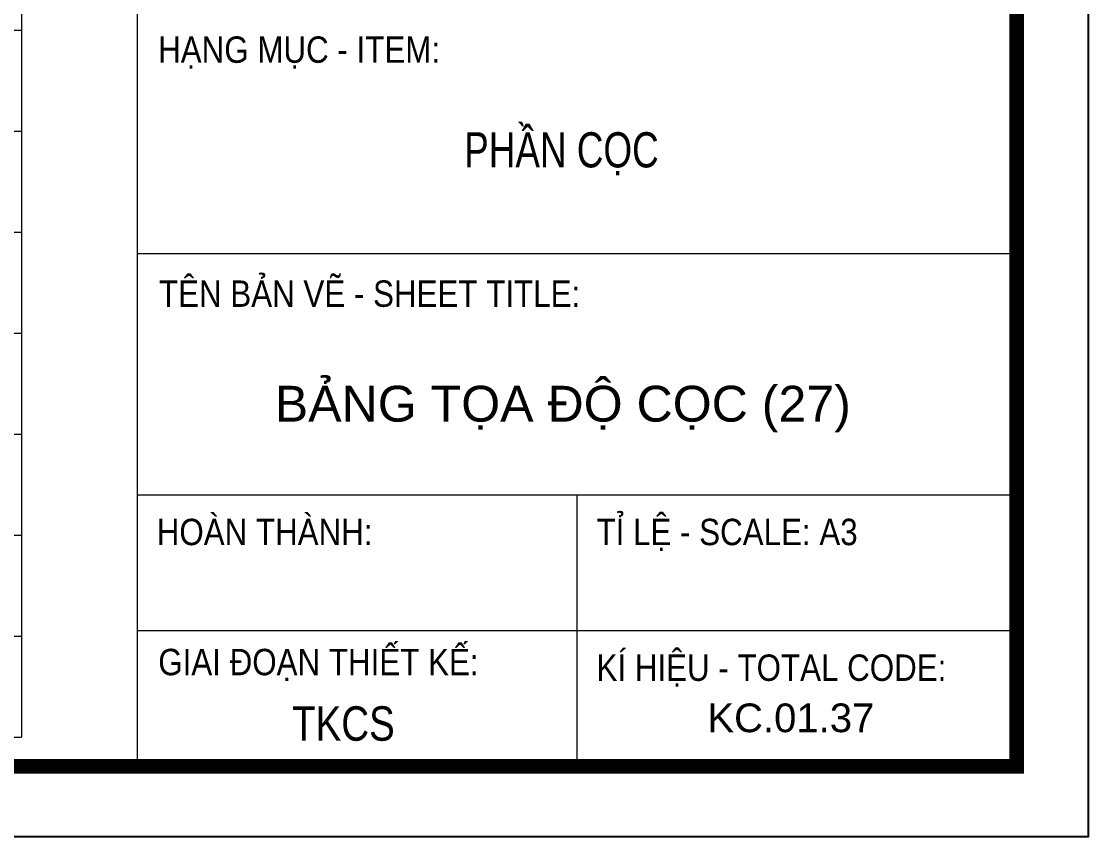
# Model space of a CAD drawing. Header units: millimetres. Extents: x 0 to 571985, y 0 to 2066666.
# Drawn here: x 569664.01 to 569671.46, y 2064729.97 to 2064735.66 of the extents above; entities that cross this region are included whole.
import ezdxf
from ezdxf.enums import TextEntityAlignment as Align

# ---------------------------------------------------------------- set-up
doc = ezdxf.new("R2010")
doc.units = ezdxf.units.MM
doc.linetypes.add('CENTER', pattern=[3, 1.5, -0.5, 0.5, -0.5])
for name, color, linetype, lineweight in [('A-KY HIEU', 34, 'Continuous', 20), ('A-TEXT', 7, 'Continuous', 18), ('E- RANH GIOI', 1, 'CENTER', 13), ('kata_net khung', 3, 'Continuous', 20)]:
    doc.layers.add(name, color=color, linetype=linetype, lineweight=lineweight)
doc.styles.add('A1-arial', font='arial.ttf')
doc.styles.add('AA - Arial - Regular', font='arial.ttf', dxfattribs={"height": 250})
doc.styles.add('Arial', font='arial.ttf')

# ---------------------------------------------------------------- blocks, each defined once
blk = doc.blocks.new('A$C33BC4D2A')
at = {"layer": 'A-KY HIEU', "color": 0}
for p, q in [((353.662, -4.903), (353.662, -292.097)), ((353.662, -256.354), (414.985, -256.354)), ((353.662, -273.174), (414.985, -273.174)), ((384.324, -273.174), (384.324, -292.097)), ((353.662, -282.635), (414.985, -282.635))]:
    blk.add_line(p, q, dxfattribs=at)
at = {"layer": 'A-KY HIEU', "color": 0, "const_width": 1.022}
blk.add_lwpolyline([(14.345, -292.097), (14.345, -4.903), (414.985, -4.903), (414.985, -292.097)], close=True, dxfattribs=at)
at = {"layer": 'Defpoints', "color": 125}
blk.add_lwpolyline([(0, -297), (420, -297), (420, 0), (0, 0)], close=True, dxfattribs=at)
at = {"layer": 'A-TEXT', "style": 'Arial'}
for s, height, width, p in [('HẠNG MỤC - ITEM:', 1.83967, 0.85, (355.121, -242.13)), ('PHẦN CỌC', 2.4529, 0.75, (376.459, -249.116)), ('TÊN BẢN VẼ - SHEET TITLE:', 1.83967, 0.85, (355.179, -259.143)), ('GIAI ĐOẠN THIẾT KẾ:', 1.83967, 0.85, (355.131, -284.826))]:
    blk.add_text(s, height=height, dxfattribs=dict(at, width=width)).set_placement(p, align=Align.MIDDLE_LEFT)
at = {"layer": 'A-TEXT', "style": 'Arial', "width": 0.85}
for s, p in [('HOÀN THÀNH:', (355.024, -276.678)), ('TỈ LỆ - SCALE: A3', (385.685, -276.678)), ('KÍ HIỆU - TOTAL CODE:', (385.685, -286.14))]:
    blk.add_text(s, height=1.83967, dxfattribs=at).set_placement(p)
at = {"layer": 'A-TEXT', "color": 6, "style": 'A1-arial', "width": 0.8}
blk.add_text('TKCS', height=2.4, dxfattribs=at).set_placement((364.466, -290.312))

msp = doc.modelspace()

# ---------------------------------------------------------------- linework, layer by layer
at = {"layer": 'kata_net khung'}
for p, q in [((569664.0144, 2064758.8267), (569664.0144, 2064730.6667)), ((569657.8984, 2064735.5947), (569664.0144, 2064735.5947)), ((569657.8984, 2064734.8907), (569664.0144, 2064734.8907)), ((569657.8984, 2064734.1867), (569664.0144, 2064734.1867)), ((569657.8984, 2064733.4827), (569664.0144, 2064733.4827)), ((569657.8984, 2064732.7787), (569664.0144, 2064732.7787)), ((569657.8984, 2064732.0747), (569664.0144, 2064732.0747)), ((569657.8984, 2064731.3707), (569664.0144, 2064731.3707)), ((569657.8984, 2064730.6667), (569664.0144, 2064730.6667))]:
    msp.add_line(p, q, dxfattribs=at)

# ---------------------------------------------------------------- block references
at = {"layer": 'E- RANH GIOI', "xscale": 0.1, "yscale": 0.1, "zscale": 0.1}
msp.add_blockref('A$C33BC4D2A', (569629.456, 2064759.673), dxfattribs=at)

# ---------------------------------------------------------------- texts
at = {"layer": 'A-TEXT', "style": 'AA - Arial - Regular'}
for s, height, p in [('BẢNG TỌA ĐỘ CỌC (27)', 0.25, (569667.7896, 2064732.9913)), ('KC.01.37', 0.2, (569669.3796, 2064730.8013))]:
    msp.add_text(s, height=height, dxfattribs=at).set_placement(p, align=Align.MIDDLE_CENTER)

doc.saveas('drawing.dxf')
